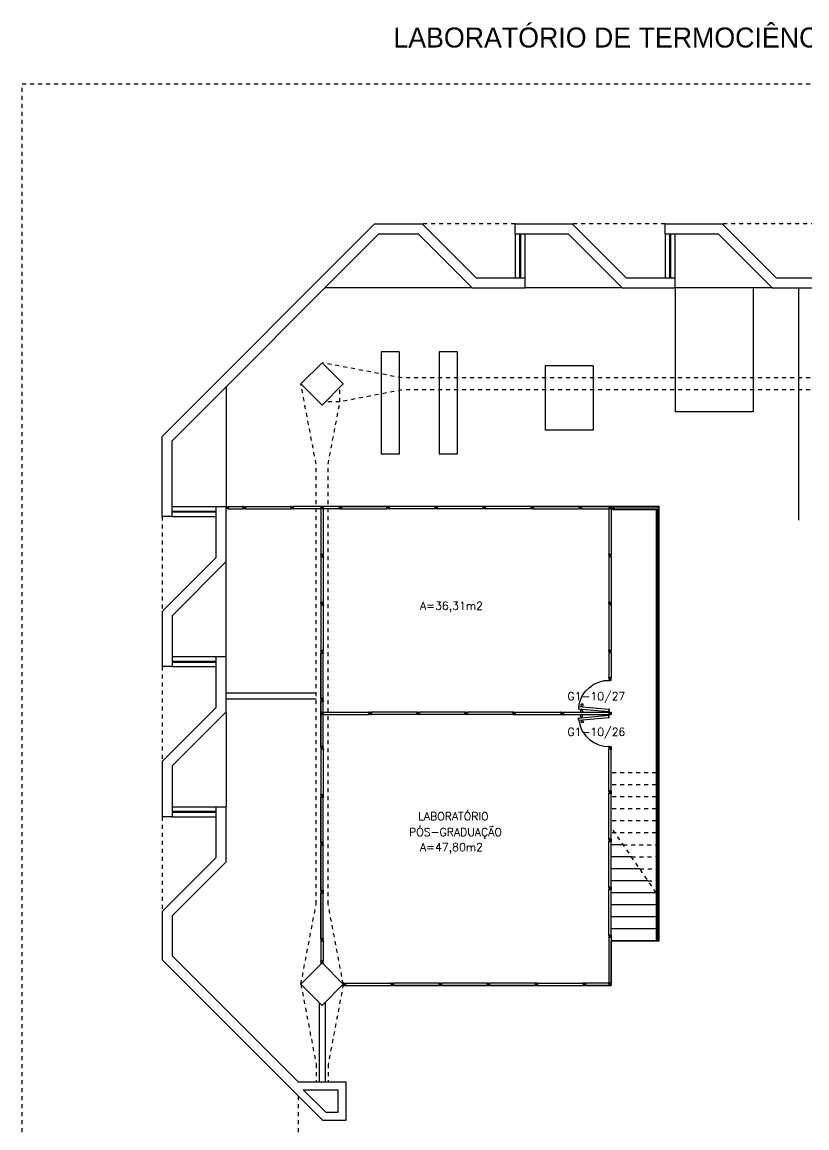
# Model space of a CAD drawing. Header units: centimetres. Extents: x -15 to 273, y 1 to 137.
# Drawn here: x 227.6 to 247.22, y 109.57 to 137.2 of the extents above; entities that cross this region are included whole.
import ezdxf

# ---------------------------------------------------------------- set-up
doc = ezdxf.new("R2010")
doc.units = ezdxf.units.CM
doc.header["$LTSCALE"] = 0.003
doc.header["$MEASUREMENT"] = 0
doc.linetypes.add('HIDDEN', pattern=[0.375, 0.25, -0.125])
doc.linetypes.add('HIDDEN2', pattern=[0.1875, 0.125, -0.0625])
doc.layers.get('0').update_dxf_attribs({"linetype": 'CONTINUOUS'})
for name, color, linetype in [('1', 1, 'CONTINUOUS'), ('ALV', 2, 'CONTINUOUS'), ('AR-PRJ-100', 1, 'HIDDEN2'), ('AREA', 2, 'CONTINUOUS'), ('DIV', 2, 'CONTINUOUS'), ('ENDEREÇO NOVO', 2, 'CONTINUOUS'), ('ESQ', 1, 'CONTINUOUS'), ('ESTRUT', 2, 'CONTINUOUS'), ('PEÇAS', 1, 'CONTINUOUS'), ('PISO1', 1, 'CONTINUOUS'), ('PL-Áreas-Depto', 2, 'CONTINUOUS'), ('PROJ', 1, 'HIDDEN'), ('PROJEÇÃO', 1, 'HIDDEN'), ('TEXTO', 2, 'CONTINUOUS'), ('USO', 2, 'CONTINUOUS')]:
    doc.layers.add(name, color=color, linetype=linetype)
doc.styles.add('UNB-100', font='simplex.shx', dxfattribs={"height": 0.2})

# ---------------------------------------------------------------- blocks, each defined once
blk = doc.blocks.new('DIV12')
for p, q in [((-0.005, 0), (0.005, 0)), ((0, -0.005), (0, 0.005)), ((0.024, 0.018), (0.028, 0.018)), ((0.024, 0.018), (0.024, 0.016)), ((0.024, 0.016), (0.028, 0.016)), ((0.028, 0.03), (0.043, 0.03)), ((0.028, 0.018), (0.028, 0.03)), ((0.028, -0.017), (0.028, 0.016)), ((0.03, 0.028), (1.169, 0.028)), ((0.03, -0.029), (0.03, 0.028)), ((0.043, 0.03), (0.043, 0.028)), ((1.157, 0.03), (1.157, 0.028)), ((1.171, 0.03), (1.157, 0.03)), ((1.169, -0.029), (1.169, 0.028)), ((1.171, 0.018), (1.171, 0.03)), ((1.176, 0.018), (1.171, 0.018)), ((1.176, 0.016), (1.171, 0.016)), ((1.171, -0.017), (1.171, 0.016)), ((1.176, 0.018), (1.176, 0.016)), ((1.195, 0), (1.205, 0)), ((1.2, -0.005), (1.2, 0.005)), ((0.024, -0.017), (0.028, -0.017)), ((0.024, -0.017), (0.024, -0.019)), ((0.024, -0.019), (0.028, -0.019)), ((0.028, -0.031), (0.028, -0.019)), ((0.028, -0.031), (0.043, -0.031)), ((0.03, -0.029), (1.169, -0.029)), ((0.043, -0.029), (0.043, -0.031)), ((1.157, -0.029), (1.157, -0.031)), ((1.171, -0.031), (1.157, -0.031)), ((1.176, -0.017), (1.171, -0.017)), ((1.176, -0.019), (1.171, -0.019)), ((1.171, -0.031), (1.171, -0.019)), ((1.176, -0.017), (1.176, -0.019))]:
    blk.add_line(p, q)
blk = doc.blocks.new('MTDIV')
for p, q in [((-0.0285, 0.0185), (-0.0285, 0.0285)), ((-0.0185, 0.0285), (-0.0285, 0.0285)), ((-0.0265, 0.0185), (-0.0285, 0.0185)), ((-0.0265, 0.0235), (-0.0265, 0.0265)), ((-0.0265, 0.0265), (-0.0185, 0.0265)), ((-0.0265, 0.0235), (0.0265, 0.0235)), ((-0.0215, 0.0235), (-0.0265, 0.0235)), ((-0.0265, 0.0185), (-0.0265, 0.0215)), ((-0.0265, 0.0215), (-0.0235, 0.0215)), ((-0.0235, 0.0215), (-0.0235, -0.0215)), ((-0.0215, 0.0235), (-0.0215, 0.0215)), ((-0.0215, 0.0215), (0.0215, 0.0215)), ((-0.0215, 0.0195), (0.0195, 0.0195)), ((-0.0215, 0.0195), (-0.0215, -0.0195)), ((-0.0185, 0.0265), (-0.0185, 0.0285)), ((-0.0049, 0), (0.0049, 0)), ((0, -0.0049), (0, 0.0049)), ((0.0115, 0.0095), (0.0115, 0.0075)), ((0.0195, 0.0095), (0.0115, 0.0095)), ((0.0215, 0.0075), (0.0115, 0.0075)), ((0.0135, 0.0075), (0.0135, 0.0055)), ((0.0215, 0.0055), (0.0135, 0.0055)), ((0.0185, 0.0265), (0.0185, 0.0285)), ((0.0185, 0.0285), (0.0285, 0.0285)), ((0.0185, 0.0265), (0.0265, 0.0265)), ((0.0195, 0.0195), (0.0195, 0.0095)), ((0.0215, 0.0235), (0.0215, 0.0075)), ((0.0215, 0.0235), (0.0265, 0.0235)), ((0.0215, 0.0055), (0.0215, -0.0055)), ((0.0235, 0.0215), (0.0235, -0.0215)), ((0.0265, 0.0215), (0.0235, 0.0215)), ((0.0265, 0.0235), (0.0265, 0.0265)), ((0.0265, 0.0185), (0.0265, 0.0215)), ((0.0265, 0.0185), (0.0285, 0.0185)), ((0.0285, 0.0185), (0.0285, 0.0285)), ((-0.0285, -0.0185), (-0.0285, -0.0285)), ((-0.0285, -0.0185), (-0.0265, -0.0185)), ((-0.0185, -0.0285), (-0.0285, -0.0285)), ((-0.0265, -0.0185), (-0.0265, -0.0215)), ((-0.0265, -0.0215), (-0.0235, -0.0215)), ((0.0265, -0.0235), (-0.0265, -0.0235)), ((-0.0265, -0.0235), (-0.0265, -0.0265)), ((-0.0215, -0.0235), (-0.0265, -0.0235)), ((-0.0185, -0.0265), (-0.0265, -0.0265)), ((-0.0215, -0.0195), (0.0195, -0.0195)), ((-0.0215, -0.0215), (0.0215, -0.0215)), ((-0.0215, -0.0215), (-0.0215, -0.0235)), ((-0.0185, -0.0265), (-0.0185, -0.0285)), ((0.0115, -0.0075), (0.0115, -0.0095)), ((0.0215, -0.0075), (0.0115, -0.0075)), ((0.0195, -0.0095), (0.0115, -0.0095)), ((0.0135, -0.0055), (0.0135, -0.0075)), ((0.0215, -0.0055), (0.0135, -0.0055)), ((0.0185, -0.0265), (0.0185, -0.0285)), ((0.0265, -0.0265), (0.0185, -0.0265)), ((0.0185, -0.0285), (0.0285, -0.0285)), ((0.0195, -0.0095), (0.0195, -0.0195)), ((0.0215, -0.0075), (0.0215, -0.0235)), ((0.0215, -0.0235), (0.0265, -0.0235)), ((0.0265, -0.0215), (0.0235, -0.0215)), ((0.0265, -0.0185), (0.0265, -0.0215)), ((0.0285, -0.0185), (0.0265, -0.0185)), ((0.0265, -0.0235), (0.0265, -0.0265)), ((0.0285, -0.0185), (0.0285, -0.0285))]:
    blk.add_line(p, q)
blk = doc.blocks.new('PLXD')
at = {"color": 1}
for p, q in [((-0.194, 0.727), (-0.233, 0.723)), ((-0.229, 0.673), (-0.233, 0.723)), ((-0.189, 0.677), (-0.229, 0.673)), ((-0.192, 0.712), (-0.194, 0.727)), ((-0.164, 0.714), (-0.192, 0.712)), ((-0.162, 0.694), (-0.19, 0.692)), ((-0.189, 0.677), (-0.19, 0.692)), ((-0.107, 0.719), (-0.079, 0.722)), ((-0.106, 0.7), (-0.077, 0.702)), ((-0.08, 0.737), (-0.041, 0.74)), ((-0.079, 0.722), (-0.08, 0.737)), ((-0.076, 0.687), (-0.077, 0.702)), ((-0.076, 0.687), (-0.036, 0.691)), ((-0.036, 0.691), (-0.041, 0.74))]:
    blk.add_line(p, q, dxfattribs=at)
at = {"color": 2}
for p, q in [((-0.172, 0.786), (-0.161, 0.787)), ((-0.172, 0.786), (-0.171, 0.772)), ((-0.169, 0.772), (-0.171, 0.772)), ((-0.17, 0.784), (-0.114, 0.789)), ((-0.17, 0.784), (-0.103, 0.028)), ((-0.159, 0.792), (-0.161, 0.792)), ((-0.161, 0.792), (-0.161, 0.787)), ((-0.159, 0.792), (-0.159, 0.787)), ((-0.159, 0.787), (-0.126, 0.79)), ((-0.124, 0.795), (-0.126, 0.795)), ((-0.124, 0.795), (-0.124, 0.79)), ((-0.124, 0.79), (-0.112, 0.791)), ((-0.114, 0.789), (-0.046, 0.033)), ((-0.112, 0.791), (-0.11, 0.777)), ((-0.105, 0.026), (-0.106, 0.04)), ((-0.104, 0.04), (-0.106, 0.04)), ((-0.105, 0.026), (-0.093, 0.027)), ((-0.103, 0.028), (-0.046, 0.033)), ((-0.092, 0.022), (-0.093, 0.027)), ((-0.09, 0.022), (-0.092, 0.022)), ((-0.091, 0.027), (-0.058, 0.03)), ((-0.09, 0.022), (-0.091, 0.027)), ((-0.057, 0.025), (-0.058, 0.03)), ((-0.055, 0.025), (-0.057, 0.025)), ((-0.056, 0.03), (-0.044, 0.031)), ((-0.055, 0.025), (-0.056, 0.03)), ((-0.045, 0.045), (-0.047, 0.045)), ((-0.044, 0.031), (-0.045, 0.045)), ((-0.008, 0), (0.006, 0)), ((0, 0.007), (0, -0.006))]:
    blk.add_line(p, q, dxfattribs=at)
for p, q in [((-0.126, 0.795), (-0.126, 0.79)), ((-0.11, 0.777), (-0.112, 0.777))]:
    blk.add_line(p, q)
at = {"color": 1}
blk.add_arc((-0.064, 0.029), 0.764, 98.125, 182.1419, dxfattribs=at)

msp = doc.modelspace()

# ---------------------------------------------------------------- linework, layer by layer
at = {"layer": '1'}
for p, q in [((234.948, 120.434), (232.698, 120.434)), ((234.948, 120.284), (232.698, 120.284)), ((235.023, 112.704), (235.023, 110.719)), ((235.173, 112.704), (235.173, 110.719))]:
    msp.add_line(p, q, dxfattribs=at)
at = {"layer": 'ALV'}
for p, q in [((236.411, 132.159), (231.098, 126.846)), ((236.411, 132.159), (237.602, 132.159)), ((238.952, 130.809), (237.602, 132.159)), ((239.923, 132.159), (241.352, 132.159)), ((239.923, 131.909), (239.923, 132.159)), ((242.702, 130.809), (241.352, 132.159)), ((243.673, 131.909), (243.673, 132.159)), ((243.673, 132.159), (245.102, 132.159)), ((246.452, 130.809), (245.102, 132.159)), ((236.515, 131.909), (231.348, 126.742)), ((236.515, 131.909), (237.498, 131.909)), ((238.848, 130.559), (237.498, 131.909)), ((239.923, 131.909), (241.248, 131.909)), ((242.598, 130.559), (241.248, 131.909)), ((243.673, 131.909), (244.998, 131.909)), ((246.348, 130.559), (244.998, 131.909)), ((238.952, 130.809), (240.173, 130.809)), ((240.173, 130.559), (240.173, 130.809)), ((242.702, 130.809), (243.923, 130.809)), ((243.923, 130.559), (243.923, 130.809)), ((246.452, 130.809), (247.673, 130.809)), ((238.848, 130.559), (240.173, 130.559)), ((242.598, 130.559), (243.923, 130.559)), ((246.348, 130.559), (247.673, 130.559)), ((231.098, 124.846), (231.098, 126.846)), ((231.348, 124.846), (231.348, 126.742)), ((232.448, 123.823), (232.448, 125.096)), ((232.448, 125.096), (232.698, 125.096)), ((232.698, 123.719), (232.698, 125.096)), ((231.348, 124.846), (231.098, 124.846)), ((231.098, 122.473), (232.448, 123.823)), ((231.348, 122.369), (232.698, 123.719)), ((231.098, 122.473), (231.098, 121.096)), ((231.348, 122.369), (231.348, 121.096)), ((232.448, 120.073), (232.448, 121.346)), ((232.448, 121.346), (232.698, 121.346)), ((232.698, 119.969), (232.698, 121.346)), ((231.348, 121.096), (231.098, 121.096)), ((231.098, 118.723), (232.448, 120.073)), ((231.348, 118.619), (232.698, 119.969)), ((231.098, 118.723), (231.098, 117.346)), ((231.348, 118.619), (231.348, 117.346)), ((232.448, 116.323), (232.448, 117.596)), ((232.448, 117.596), (232.698, 117.596)), ((232.698, 116.219), (232.698, 117.596)), ((231.348, 117.346), (231.098, 117.346)), ((231.098, 114.973), (232.448, 116.323)), ((231.348, 114.869), (232.698, 116.219)), ((231.098, 114.973), (231.098, 113.765)), ((231.348, 114.869), (231.348, 113.869)), ((231.348, 113.869), (234.498, 110.719)), ((231.098, 113.765), (235.104, 109.759)), ((234.498, 110.719), (235.698, 110.719)), ((234.498, 110.719), (235.698, 110.719)), ((235.698, 109.759), (235.698, 110.719)), ((235.698, 109.759), (235.698, 110.719)), ((234.627, 110.519), (235.498, 110.519)), ((234.627, 110.519), (235.187, 109.959)), ((234.627, 110.519), (235.498, 110.519)), ((234.627, 110.519), (235.187, 109.959)), ((235.498, 109.959), (235.498, 110.519)), ((235.498, 109.959), (235.498, 110.519)), ((235.104, 109.759), (235.698, 109.759)), ((235.104, 109.759), (235.698, 109.759)), ((235.187, 109.959), (235.498, 109.959)), ((235.187, 109.959), (235.498, 109.959))]:
    msp.add_line(p, q, dxfattribs=at)
at = {"layer": 'AR-PRJ-100', "ltscale": 2}
for points in [[(250.098, 128.69), (248.098, 128.309), (237.098, 128.309), (235.098, 128.69), (235.098, 128.69)], [(234.568, 113.159), (234.948, 115.159), (234.948, 126.159), (234.568, 128.159)], [(250.098, 127.629), (248.098, 128.009), (237.098, 128.009), (235.544, 127.714), (235.183, 127.714)], [(235.628, 113.159), (235.248, 115.159), (235.248, 126.159), (235.544, 127.714), (235.544, 128.074)]]:
    msp.add_lwpolyline(points, dxfattribs=at)
at = {"layer": 'AR-PRJ-100'}
for points in [[(234.568, 113.159), (234.948, 111.159), (234.948, 110.719)], [(235.628, 113.159), (235.248, 111.159), (235.248, 110.719)]]:
    msp.add_lwpolyline(points, dxfattribs=at)
at = {"layer": 'DIV'}
for p, q in [((232.75, 125.086), (232.755, 125.086)), ((232.75, 125.084), (232.75, 125.086)), ((232.75, 125.084), (232.755, 125.084)), ((232.75, 125.051), (232.755, 125.051)), ((232.75, 125.049), (232.75, 125.051)), ((232.75, 125.049), (232.755, 125.049)), ((232.755, 125.098), (232.769, 125.098)), ((232.755, 125.098), (232.755, 125.086)), ((232.755, 125.084), (232.755, 125.051)), ((232.755, 125.049), (232.755, 125.037)), ((232.755, 125.037), (232.769, 125.037)), ((232.757, 125.096), (233.12, 125.096)), ((232.757, 125.096), (232.757, 125.039)), ((232.757, 125.039), (233.12, 125.039)), ((232.769, 125.096), (232.769, 125.098)), ((232.769, 125.037), (232.769, 125.039)), ((233.108, 125.096), (233.108, 125.098)), ((233.122, 125.098), (233.108, 125.098)), ((233.108, 125.037), (233.108, 125.039)), ((233.122, 125.037), (233.108, 125.037)), ((233.12, 125.096), (233.12, 125.039)), ((233.122, 125.098), (233.122, 125.086)), ((233.127, 125.086), (233.122, 125.086)), ((233.122, 125.084), (233.122, 125.051)), ((233.127, 125.084), (233.122, 125.084)), ((233.127, 125.051), (233.122, 125.051)), ((233.122, 125.049), (233.122, 125.037)), ((233.127, 125.049), (233.122, 125.049)), ((233.127, 125.084), (233.127, 125.086)), ((233.127, 125.049), (233.127, 125.051)), ((234.356, 125.067), (234.345, 125.067)), ((235.103, 125.067), (235.093, 125.067)), ((235.098, 125.073), (235.098, 125.062)), ((235.556, 125.067), (235.545, 125.067)), ((235.551, 125.073), (235.551, 125.062)), ((236.745, 125.067), (236.756, 125.067)), ((241.545, 125.067), (241.556, 125.067)), ((241.551, 125.073), (241.551, 125.062)), ((241.574, 125.086), (241.579, 125.086)), ((241.574, 125.084), (241.574, 125.086)), ((241.574, 125.084), (241.579, 125.084)), ((241.574, 125.051), (241.579, 125.051)), ((241.574, 125.049), (241.574, 125.051)), ((241.574, 125.049), (241.579, 125.049)), ((241.579, 125.098), (241.593, 125.098)), ((241.579, 125.098), (241.579, 125.086)), ((241.579, 125.084), (241.579, 125.051)), ((241.579, 125.049), (241.579, 125.037)), ((241.579, 125.037), (241.593, 125.037)), ((241.581, 125.096), (242.268, 125.096)), ((241.581, 125.096), (241.581, 125.039)), ((241.581, 125.039), (242.268, 125.039)), ((241.593, 125.096), (241.593, 125.098)), ((241.593, 125.037), (241.593, 125.039)), ((235.068, 123.896), (235.068, 123.91)), ((235.068, 123.91), (235.07, 123.91)), ((235.08, 123.896), (235.068, 123.896)), ((235.127, 123.898), (235.07, 123.898)), ((235.08, 123.891), (235.08, 123.896)), ((235.08, 123.891), (235.082, 123.891)), ((235.115, 123.896), (235.082, 123.896)), ((235.082, 123.891), (235.082, 123.896)), ((235.103, 123.867), (235.093, 123.867)), ((235.098, 123.862), (235.098, 123.873)), ((235.115, 123.891), (235.115, 123.896)), ((235.115, 123.891), (235.117, 123.891)), ((235.129, 123.896), (235.117, 123.896)), ((235.117, 123.891), (235.117, 123.896)), ((235.127, 123.91), (235.129, 123.91)), ((235.129, 123.896), (235.129, 123.91)), ((242.266, 123.896), (242.266, 123.91)), ((242.266, 123.91), (242.268, 123.91)), ((242.278, 123.896), (242.266, 123.896)), ((242.325, 123.898), (242.268, 123.898)), ((242.278, 123.891), (242.278, 123.896)), ((242.278, 123.891), (242.28, 123.891)), ((242.313, 123.896), (242.28, 123.896)), ((242.28, 123.891), (242.28, 123.896)), ((242.302, 123.867), (242.291, 123.867)), ((242.297, 123.862), (242.297, 123.873)), ((242.313, 123.891), (242.313, 123.896)), ((242.313, 123.891), (242.315, 123.891)), ((242.327, 123.896), (242.315, 123.896)), ((242.315, 123.891), (242.315, 123.896)), ((242.325, 123.91), (242.327, 123.91)), ((242.327, 123.896), (242.327, 123.91)), ((242.278, 122.639), (242.266, 122.639)), ((242.266, 122.639), (242.266, 122.625)), ((242.266, 122.625), (242.268, 122.625)), ((242.325, 122.637), (242.268, 122.637)), ((242.278, 122.644), (242.28, 122.644)), ((242.278, 122.644), (242.278, 122.639)), ((242.28, 122.644), (242.28, 122.639)), ((242.313, 122.639), (242.28, 122.639)), ((242.302, 122.667), (242.291, 122.667)), ((242.297, 122.673), (242.297, 122.662)), ((242.313, 122.644), (242.315, 122.644)), ((242.313, 122.644), (242.313, 122.639)), ((242.315, 122.644), (242.315, 122.639)), ((242.327, 122.639), (242.315, 122.639)), ((242.325, 122.625), (242.327, 122.625)), ((242.327, 122.639), (242.327, 122.625)), ((242.266, 121.496), (242.266, 121.51)), ((242.266, 121.51), (242.268, 121.51)), ((242.278, 121.496), (242.266, 121.496)), ((242.266, 121.439), (242.266, 121.425)), ((242.278, 121.439), (242.266, 121.439)), ((242.266, 121.425), (242.268, 121.425)), ((242.325, 121.498), (242.268, 121.498)), ((242.268, 121.437), (242.268, 120.813)), ((242.325, 121.437), (242.268, 121.437)), ((242.278, 121.491), (242.278, 121.496)), ((242.278, 121.491), (242.28, 121.491)), ((242.278, 121.444), (242.278, 121.439)), ((242.278, 121.444), (242.28, 121.444)), ((242.313, 121.496), (242.28, 121.496)), ((242.28, 121.491), (242.28, 121.496)), ((242.28, 121.444), (242.28, 121.439)), ((242.313, 121.439), (242.28, 121.439)), ((242.302, 121.467), (242.291, 121.467)), ((242.302, 121.467), (242.291, 121.467)), ((242.302, 121.467), (242.291, 121.467)), ((242.297, 121.462), (242.297, 121.473)), ((242.297, 121.473), (242.297, 121.462)), ((242.297, 121.462), (242.297, 121.473)), ((242.313, 121.491), (242.313, 121.496)), ((242.313, 121.491), (242.315, 121.491)), ((242.313, 121.444), (242.313, 121.439)), ((242.313, 121.444), (242.315, 121.444)), ((242.327, 121.496), (242.315, 121.496)), ((242.315, 121.491), (242.315, 121.496)), ((242.315, 121.444), (242.315, 121.439)), ((242.327, 121.439), (242.315, 121.439)), ((242.325, 121.51), (242.327, 121.51)), ((242.325, 121.437), (242.325, 120.813)), ((242.325, 121.425), (242.327, 121.425)), ((242.327, 121.496), (242.327, 121.51)), ((242.327, 121.439), (242.327, 121.425)), ((242.266, 120.826), (242.268, 120.826)), ((242.266, 120.811), (242.266, 120.826)), ((242.278, 120.811), (242.266, 120.811)), ((242.325, 120.813), (242.268, 120.813)), ((242.278, 120.806), (242.278, 120.811)), ((242.278, 120.806), (242.28, 120.806)), ((242.28, 120.806), (242.28, 120.811)), ((242.313, 120.811), (242.28, 120.811)), ((242.302, 120.783), (242.291, 120.783)), ((242.297, 120.788), (242.297, 120.778)), ((242.313, 120.806), (242.313, 120.811)), ((242.313, 120.806), (242.315, 120.806)), ((242.315, 120.806), (242.315, 120.811)), ((242.327, 120.811), (242.315, 120.811)), ((242.325, 120.826), (242.327, 120.826)), ((242.327, 120.811), (242.327, 120.826)), ((235.08, 120.239), (235.068, 120.239)), ((235.068, 120.239), (235.068, 120.225)), ((235.068, 120.225), (235.07, 120.225)), ((235.127, 120.237), (235.07, 120.237)), ((235.08, 120.244), (235.082, 120.244)), ((235.08, 120.244), (235.08, 120.239)), ((235.082, 120.244), (235.082, 120.239)), ((235.115, 120.239), (235.082, 120.239)), ((235.103, 120.267), (235.093, 120.267)), ((235.098, 120.273), (235.098, 120.262)), ((235.115, 120.244), (235.117, 120.244)), ((235.115, 120.244), (235.115, 120.239)), ((235.117, 120.244), (235.117, 120.239)), ((235.129, 120.239), (235.117, 120.239)), ((235.127, 120.225), (235.129, 120.225)), ((235.129, 120.239), (235.129, 120.225)), ((236.293, 119.926), (236.303, 119.926)), ((241.093, 119.926), (241.103, 119.926)), ((241.098, 119.931), (241.098, 119.921)), ((241.122, 119.944), (241.127, 119.944)), ((241.122, 119.942), (241.122, 119.944)), ((241.122, 119.942), (241.127, 119.942)), ((241.127, 119.956), (241.141, 119.956)), ((241.127, 119.956), (241.127, 119.944)), ((241.127, 119.942), (241.127, 119.909)), ((241.129, 119.954), (242.266, 119.954)), ((241.129, 119.954), (241.129, 119.897)), ((241.141, 119.954), (241.141, 119.956)), ((242.254, 119.954), (242.254, 119.956)), ((242.268, 119.956), (242.254, 119.956)), ((242.266, 119.954), (242.266, 119.897)), ((242.268, 119.956), (242.268, 119.944)), ((242.273, 119.944), (242.268, 119.944)), ((242.268, 119.942), (242.268, 119.909)), ((242.273, 119.942), (242.268, 119.942)), ((242.273, 119.942), (242.273, 119.944)), ((242.291, 119.926), (242.302, 119.926)), ((242.297, 119.931), (242.297, 119.921)), ((241.122, 119.909), (241.127, 119.909)), ((241.122, 119.907), (241.122, 119.909)), ((241.122, 119.907), (241.127, 119.907)), ((241.127, 119.907), (241.127, 119.895)), ((241.127, 119.895), (241.141, 119.895)), ((241.129, 119.897), (242.266, 119.897)), ((241.141, 119.895), (241.141, 119.897)), ((242.254, 119.895), (242.254, 119.897)), ((242.268, 119.895), (242.254, 119.895)), ((242.273, 119.909), (242.268, 119.909)), ((242.268, 119.907), (242.268, 119.895)), ((242.273, 119.907), (242.268, 119.907)), ((242.273, 119.907), (242.273, 119.909)), ((235.068, 119.096), (235.068, 119.11)), ((235.068, 119.11), (235.07, 119.11)), ((235.08, 119.096), (235.068, 119.096)), ((235.127, 119.098), (235.07, 119.098)), ((235.08, 119.091), (235.08, 119.096)), ((235.115, 119.096), (235.082, 119.096)), ((235.082, 119.091), (235.082, 119.096)), ((235.115, 119.091), (235.115, 119.096)), ((235.129, 119.096), (235.117, 119.096)), ((235.117, 119.091), (235.117, 119.096)), ((235.127, 119.11), (235.129, 119.11)), ((235.129, 119.096), (235.129, 119.11)), ((235.08, 119.091), (235.082, 119.091)), ((235.103, 119.067), (235.093, 119.067)), ((235.098, 119.062), (235.098, 119.073)), ((235.115, 119.091), (235.117, 119.091)), ((242.266, 119.04), (242.266, 119.026)), ((242.278, 119.04), (242.266, 119.04)), ((242.266, 119.026), (242.268, 119.026)), ((242.268, 117.99), (242.268, 119.038)), ((242.325, 119.038), (242.268, 119.038)), ((242.278, 119.045), (242.278, 119.04)), ((242.278, 119.045), (242.28, 119.045)), ((242.28, 119.045), (242.28, 119.04)), ((242.313, 119.04), (242.28, 119.04)), ((242.302, 119.069), (242.291, 119.069)), ((242.297, 119.063), (242.297, 119.074)), ((242.313, 119.045), (242.313, 119.04)), ((242.313, 119.045), (242.315, 119.045)), ((242.315, 119.045), (242.315, 119.04)), ((242.327, 119.04), (242.315, 119.04)), ((242.325, 117.99), (242.325, 119.038)), ((242.325, 119.026), (242.327, 119.026)), ((242.327, 119.04), (242.327, 119.026)), ((242.266, 118.002), (242.268, 118.002)), ((242.266, 117.988), (242.266, 118.002)), ((242.325, 117.99), (242.268, 117.99)), ((242.325, 118.002), (242.327, 118.002)), ((242.327, 117.988), (242.327, 118.002)), ((235.08, 117.839), (235.068, 117.839)), ((235.068, 117.839), (235.068, 117.825)), ((235.068, 117.825), (235.07, 117.825)), ((235.127, 117.837), (235.07, 117.837)), ((235.08, 117.844), (235.082, 117.844)), ((235.08, 117.844), (235.08, 117.839)), ((235.082, 117.844), (235.082, 117.839)), ((235.115, 117.839), (235.082, 117.839)), ((235.103, 117.867), (235.093, 117.867)), ((235.098, 117.873), (235.098, 117.862)), ((235.115, 117.844), (235.117, 117.844)), ((235.115, 117.844), (235.115, 117.839)), ((235.117, 117.844), (235.117, 117.839)), ((235.129, 117.839), (235.117, 117.839)), ((235.127, 117.825), (235.129, 117.825)), ((235.129, 117.839), (235.129, 117.825)), ((242.278, 117.988), (242.266, 117.988)), ((242.266, 117.931), (242.266, 117.916)), ((242.278, 117.931), (242.266, 117.931)), ((242.266, 117.916), (242.268, 117.916)), ((242.325, 117.929), (242.268, 117.929)), ((242.278, 117.983), (242.278, 117.988)), ((242.278, 117.983), (242.28, 117.983)), ((242.278, 117.936), (242.278, 117.931)), ((242.278, 117.936), (242.28, 117.936)), ((242.28, 117.983), (242.28, 117.988)), ((242.313, 117.988), (242.28, 117.988)), ((242.28, 117.936), (242.28, 117.931)), ((242.313, 117.931), (242.28, 117.931)), ((242.302, 117.959), (242.291, 117.959)), ((242.302, 117.959), (242.291, 117.959)), ((242.297, 117.964), (242.297, 117.954)), ((242.297, 117.954), (242.297, 117.964)), ((242.313, 117.983), (242.313, 117.988)), ((242.313, 117.983), (242.315, 117.983)), ((242.313, 117.936), (242.313, 117.931)), ((242.313, 117.936), (242.315, 117.936)), ((242.315, 117.983), (242.315, 117.988)), ((242.327, 117.988), (242.315, 117.988)), ((242.315, 117.936), (242.315, 117.931)), ((242.327, 117.931), (242.315, 117.931)), ((242.325, 117.916), (242.327, 117.916)), ((242.327, 117.931), (242.327, 117.916)), ((235.068, 116.696), (235.068, 116.71)), ((235.068, 116.71), (235.07, 116.71)), ((235.08, 116.696), (235.068, 116.696)), ((235.127, 116.698), (235.07, 116.698)), ((235.08, 116.691), (235.08, 116.696)), ((235.08, 116.691), (235.082, 116.691)), ((235.115, 116.696), (235.082, 116.696)), ((235.082, 116.691), (235.082, 116.696)), ((235.103, 116.667), (235.093, 116.667)), ((235.098, 116.662), (235.098, 116.673)), ((235.115, 116.691), (235.115, 116.696)), ((235.115, 116.691), (235.117, 116.691)), ((235.129, 116.696), (235.117, 116.696)), ((235.117, 116.691), (235.117, 116.696)), ((235.127, 116.71), (235.129, 116.71)), ((235.129, 116.696), (235.129, 116.71)), ((242.278, 115.531), (242.266, 115.531)), ((242.266, 115.531), (242.266, 115.516)), ((242.266, 115.516), (242.268, 115.516)), ((242.325, 115.529), (242.268, 115.529)), ((242.278, 115.536), (242.28, 115.536)), ((242.278, 115.536), (242.278, 115.531)), ((242.28, 115.536), (242.28, 115.531)), ((242.313, 115.531), (242.28, 115.531)), ((242.302, 115.559), (242.291, 115.559)), ((242.297, 115.564), (242.297, 115.554)), ((242.313, 115.536), (242.315, 115.536)), ((242.313, 115.536), (242.313, 115.531)), ((242.315, 115.536), (242.315, 115.531)), ((242.327, 115.531), (242.315, 115.531)), ((242.325, 115.516), (242.327, 115.516)), ((242.327, 115.531), (242.327, 115.516)), ((235.08, 115.439), (235.068, 115.439)), ((235.068, 115.439), (235.068, 115.425)), ((235.068, 115.425), (235.07, 115.425)), ((235.127, 115.437), (235.07, 115.437)), ((235.08, 115.444), (235.082, 115.444)), ((235.08, 115.444), (235.08, 115.439)), ((235.082, 115.444), (235.082, 115.439)), ((235.115, 115.439), (235.082, 115.439)), ((235.103, 115.467), (235.093, 115.467)), ((235.098, 115.473), (235.098, 115.462)), ((235.115, 115.444), (235.117, 115.444)), ((235.115, 115.444), (235.115, 115.439)), ((235.117, 115.444), (235.117, 115.439)), ((235.129, 115.439), (235.117, 115.439)), ((235.127, 115.425), (235.129, 115.425)), ((235.129, 115.439), (235.129, 115.425)), ((235.068, 114.296), (235.068, 114.31)), ((235.068, 114.31), (235.07, 114.31)), ((235.08, 114.296), (235.068, 114.296)), ((235.068, 114.239), (235.068, 114.225)), ((235.08, 114.239), (235.068, 114.239)), ((235.068, 114.225), (235.07, 114.225)), ((235.127, 114.298), (235.07, 114.298)), ((235.07, 114.237), (235.07, 113.744)), ((235.127, 114.237), (235.07, 114.237)), ((235.08, 114.291), (235.08, 114.296)), ((235.08, 114.291), (235.082, 114.291)), ((235.08, 114.244), (235.08, 114.239)), ((235.08, 114.244), (235.082, 114.244)), ((235.115, 114.296), (235.082, 114.296)), ((235.082, 114.291), (235.082, 114.296)), ((235.082, 114.244), (235.082, 114.239)), ((235.115, 114.239), (235.082, 114.239)), ((235.115, 114.291), (235.115, 114.296)), ((235.115, 114.291), (235.117, 114.291)), ((235.115, 114.244), (235.115, 114.239)), ((235.115, 114.244), (235.117, 114.244)), ((235.129, 114.296), (235.117, 114.296)), ((235.117, 114.291), (235.117, 114.296)), ((235.117, 114.244), (235.117, 114.239)), ((235.129, 114.239), (235.117, 114.239)), ((235.127, 114.31), (235.129, 114.31)), ((235.127, 114.237), (235.127, 113.744)), ((235.127, 114.225), (235.129, 114.225)), ((235.129, 114.296), (235.129, 114.31)), ((235.129, 114.239), (235.129, 114.225)), ((235.068, 113.756), (235.07, 113.756)), ((235.068, 113.742), (235.068, 113.756)), ((235.08, 113.742), (235.068, 113.742)), ((235.127, 113.744), (235.07, 113.744)), ((235.08, 113.737), (235.08, 113.742)), ((235.08, 113.737), (235.082, 113.737)), ((235.082, 113.737), (235.082, 113.742)), ((235.115, 113.742), (235.082, 113.742)), ((235.115, 113.737), (235.115, 113.742)), ((235.115, 113.737), (235.117, 113.737)), ((235.117, 113.737), (235.117, 113.742)), ((235.129, 113.742), (235.117, 113.742)), ((235.127, 113.756), (235.129, 113.756)), ((235.129, 113.742), (235.129, 113.756)), ((236.847, 113.159), (236.857, 113.159)), ((241.675, 113.178), (241.68, 113.178)), ((241.675, 113.176), (241.675, 113.178)), ((241.675, 113.176), (241.68, 113.176)), ((241.675, 113.143), (241.68, 113.143)), ((241.675, 113.141), (241.675, 113.143)), ((241.675, 113.141), (241.68, 113.141)), ((241.68, 113.19), (241.695, 113.19)), ((241.68, 113.19), (241.68, 113.178)), ((241.68, 113.176), (241.68, 113.143)), ((241.68, 113.141), (241.68, 113.129)), ((241.68, 113.129), (241.695, 113.129)), ((242.266, 113.188), (241.682, 113.188)), ((241.682, 113.188), (241.682, 113.131)), ((242.266, 113.131), (241.682, 113.131)), ((241.695, 113.188), (241.695, 113.19)), ((241.695, 113.129), (241.695, 113.131)), ((242.254, 113.188), (242.254, 113.19)), ((242.268, 113.19), (242.254, 113.19)), ((242.254, 113.129), (242.254, 113.131)), ((242.268, 113.129), (242.254, 113.129)), ((242.266, 113.188), (242.266, 113.131)), ((242.268, 113.19), (242.268, 113.178)), ((242.273, 113.178), (242.268, 113.178)), ((242.268, 113.176), (242.268, 113.143)), ((242.273, 113.176), (242.268, 113.176)), ((242.273, 113.143), (242.268, 113.143)), ((242.268, 113.141), (242.268, 113.129)), ((242.273, 113.141), (242.268, 113.141)), ((242.273, 113.176), (242.273, 113.178)), ((242.273, 113.141), (242.273, 113.143))]:
    msp.add_line(p, q, dxfattribs=at)
at = {"layer": 'ESQ'}
for p, q in [((239.923, 131.909), (239.923, 130.809)), ((240.038, 130.809), (240.038, 131.909)), ((240.058, 131.909), (240.058, 130.809)), ((240.173, 130.809), (240.173, 131.909)), ((243.673, 131.909), (243.673, 130.809)), ((243.788, 130.809), (243.788, 131.909)), ((243.808, 131.909), (243.808, 130.809)), ((243.923, 130.809), (243.923, 131.909)), ((231.348, 125.096), (232.448, 125.096)), ((231.348, 124.981), (232.448, 124.981)), ((231.348, 124.961), (232.448, 124.961)), ((231.348, 124.846), (232.448, 124.846)), ((231.348, 121.346), (232.448, 121.346)), ((231.348, 121.231), (232.448, 121.231)), ((231.348, 121.211), (232.448, 121.211)), ((231.348, 121.096), (232.448, 121.096)), ((231.348, 117.596), (232.448, 117.596)), ((231.348, 117.481), (232.448, 117.481)), ((231.348, 117.461), (232.448, 117.461)), ((231.348, 117.346), (232.448, 117.346)), ((243.45, 114.246), (243.525, 114.246))]:
    msp.add_line(p, q, dxfattribs=at)
for points in [[(242.325, 125.046), (242.375, 125.046), (242.375, 125.096), (242.325, 125.096)], [(242.325, 125.021), (242.325, 125.046), (242.375, 125.046), (242.375, 125.021)]]:
    msp.add_lwpolyline(points, close=True, dxfattribs=at)
msp.add_lwpolyline([(243.525, 114.246), (243.525, 125.096), (242.375, 125.096), (242.375, 125.021), (243.45, 125.021), (243.45, 114.246)], dxfattribs=at)
msp.add_lwpolyline([(243.508, 114.286), (243.508, 125.078), (242.413, 125.078, 1), (242.413, 125.038), (243.468, 125.038), (243.468, 114.286)], format="xyb", dxfattribs=at)
msp.add_arc((243.488, 114.286), 0.02, 180, 0, dxfattribs=at)
at = {"layer": 'ESTRUT'}
for points in [[(235.098, 128.69), (234.568, 128.159), (235.098, 127.629), (235.628, 128.159)], [(235.098, 113.69), (234.568, 113.159), (235.098, 112.629), (235.628, 113.159)]]:
    msp.add_lwpolyline(points, close=True, dxfattribs=at)
at = {"layer": 'PEÇAS', "linetype": 'Continuous'}
for p, q in [((243.923, 130.559), (243.923, 127.459)), ((245.873, 130.559), (245.873, 127.459))]:
    msp.add_line(p, q, dxfattribs=at)
at = {"layer": 'PISO1'}
for p, q in [((242.624, 116.646), (242.325, 116.646)), ((242.831, 116.346), (242.325, 116.346)), ((243.037, 116.046), (242.325, 116.046)), ((243.244, 115.746), (242.325, 115.746)), ((243.45, 115.446), (242.325, 115.446)), ((243.45, 115.146), (242.325, 115.146)), ((243.45, 114.846), (242.325, 114.846)), ((243.45, 114.546), (242.325, 114.546)), ((243.45, 114.246), (242.325, 114.246))]:
    msp.add_line(p, q, dxfattribs=at)
at = {"layer": 'PL-Áreas-Depto'}
msp.add_lwpolyline([(242.214, 113.131), (242.325, 113.131), (242.325, 114.246), (243.525, 114.246), (243.525, 125.096), (235.07, 125.096), (235.07, 113.685), (235.081, 113.673), (235.098, 113.69), (235.628, 113.159), (235.608, 113.139), (235.623, 113.131)], close=True, dxfattribs=at)
at = {"layer": 'PROJ'}
for p, q in [((227.598, 135.659), (272.598, 135.659)), ((227.598, 90.659), (227.598, 135.659)), ((239.923, 132.159), (237.602, 132.159)), ((243.673, 132.159), (241.352, 132.159)), ((247.423, 132.159), (245.102, 132.159)), ((231.098, 124.846), (231.098, 122.473)), ((231.098, 121.096), (231.098, 118.723)), ((231.098, 117.346), (231.098, 114.973)), ((234.498, 110.366), (234.498, 104.594))]:
    msp.add_line(p, q, dxfattribs=at)
at = {"layer": 'PROJ', "linetype": 'Continuous'}
for p, q in [((238.848, 130.559), (235.165, 130.559)), ((242.598, 130.559), (240.173, 130.559)), ((246.348, 130.559), (243.923, 130.559)), ((247.011, 130.559), (247.011, 124.759)), ((236.573, 128.959), (236.573, 126.409)), ((237.023, 128.959), (236.573, 128.959)), ((237.023, 128.959), (237.023, 126.409)), ((238.023, 128.959), (238.023, 126.409)), ((238.473, 128.959), (238.023, 128.959)), ((238.473, 128.959), (238.473, 126.409)), ((240.673, 128.609), (240.673, 127.009)), ((241.873, 128.609), (240.673, 128.609)), ((241.873, 128.609), (241.873, 127.009)), ((232.698, 128.092), (232.698, 125.096)), ((245.873, 127.459), (243.923, 127.459)), ((241.873, 127.009), (240.673, 127.009)), ((237.023, 126.409), (236.573, 126.409)), ((238.473, 126.409), (238.023, 126.409)), ((232.698, 121.346), (232.698, 123.719)), ((232.698, 119.969), (232.698, 117.596))]:
    msp.add_line(p, q, dxfattribs=at)
at = {"layer": 'PROJEÇÃO'}
for p, q in [((243.45, 119.954), (243.45, 115.434)), ((243.45, 118.446), (242.325, 118.446)), ((243.45, 118.146), (242.325, 118.146)), ((243.45, 117.846), (242.325, 117.846)), ((243.45, 117.546), (242.325, 117.546)), ((243.45, 117.246), (242.325, 117.246)), ((243.45, 115.446), (242.325, 117.081)), ((243.45, 116.946), (242.325, 116.946)), ((242.624, 116.646), (243.45, 116.646)), ((242.831, 116.346), (243.45, 116.346)), ((243.037, 116.046), (243.45, 116.046)), ((243.244, 115.746), (243.45, 115.746))]:
    msp.add_line(p, q, dxfattribs=at)

# ---------------------------------------------------------------- block references
at = {"layer": 'DIV', "xscale": -1}
for name, p, rotation in [('MTDIV', (232.727, 125.067), 90), ('MTDIV', (232.727, 125.067), 90), ('MTDIV', (233.151, 125.067), 90), ('DIV12', (233.151, 125.067), 180), ('MTDIV', (234.351, 125.067), 90), ('DIV12', (235.098, 125.067), 90), ('DIV12', (235.551, 125.067), 180), ('MTDIV', (240.351, 125.067), 90), ('DIV12', (240.351, 125.067), 180), ('MTDIV', (241.551, 125.067), 90), ('DIV12', (242.297, 125.067), 90), ('MTDIV', (242.297, 125.067), 270), ('DIV12', (235.098, 123.867), 90), ('DIV12', (242.297, 123.867), 90), ('MTDIV', (242.297, 123.867), 270), ('DIV12', (235.098, 122.667), 90), ('DIV12', (242.297, 122.667), 90), ('MTDIV', (242.297, 121.467), 270), ('PLXD', (242.297, 119.926), 90), ('MTDIV', (242.297, 120.783), 90), ('DIV12', (235.098, 119.926), 180), ('MTDIV', (239.898, 119.926), 90), ('DIV12', (239.898, 119.926), 180), ('MTDIV', (241.098, 119.926), 90), ('MTDIV', (235.098, 119.067), 90), ('DIV12', (235.098, 119.067), 90), ('MTDIV', (235.098, 116.667), 90), ('MTDIV', (235.098, 114.267), 270), ('DIV12', (242.297, 114.359), 90), ('MTDIV', (235.098, 113.713), 270), ('DIV12', (235.652, 113.159), 180), ('MTDIV', (240.452, 113.159), 180), ('DIV12', (240.452, 113.159), 180), ('MTDIV', (241.652, 113.159), 180), ('MTDIV', (242.297, 113.159), 90)]:
    msp.add_blockref(name, p, dxfattribs=dict(at, rotation=rotation))
at = {"layer": 'DIV'}
for name, p, rotation in [('DIV12', (235.551, 125.067), 180), ('MTDIV', (236.751, 125.067), 270), ('DIV12', (237.951, 125.067), 180), ('MTDIV', (237.951, 125.067), 270), ('DIV12', (239.151, 125.067), 180), ('MTDIV', (239.151, 125.067), 270), ('MTDIV', (239.151, 125.067), 270), ('DIV12', (240.351, 125.067), 180), ('MTDIV', (240.351, 125.067), 270), ('MTDIV', (242.297, 122.667), 270), ('DIV12', (235.098, 120.267), 90), ('MTDIV', (235.098, 121.467), 180), ('DIV12', (235.098, 119.067), 90), ('MTDIV', (235.098, 120.267), 180), ('MTDIV', (235.098, 119.926), 270), ('MTDIV', (236.298, 119.926), 270), ('DIV12', (237.498, 119.926), 180), ('MTDIV', (237.498, 119.926), 270), ('DIV12', (238.698, 119.926), 180), ('MTDIV', (238.698, 119.926), 270), ('MTDIV', (238.698, 119.926), 270), ('DIV12', (239.898, 119.926), 180), ('MTDIV', (239.898, 119.926), 270), ('PLXD', (242.297, 119.926), 90), ('MTDIV', (242.297, 119.926), 270), ('MTDIV', (242.297, 119.069), 90), ('DIV12', (235.098, 116.667), 90), ('MTDIV', (235.098, 117.867), 90), ('DIV12', (242.297, 116.759), 89.99999999999999), ('MTDIV', (242.297, 117.959), 90), ('DIV12', (235.098, 115.467), 90), ('DIV12', (242.297, 115.559), 89.99999999999999), ('MTDIV', (242.297, 116.759), 90), ('DIV12', (242.297, 114.359), 89.99999999999999), ('MTDIV', (242.297, 115.559), 90), ('DIV12', (235.098, 114.267), 90), ('MTDIV', (235.098, 115.467), 90), ('MTDIV', (242.297, 114.359), 90), ('DIV12', (238.052, 113.159), 180), ('DIV12', (239.252, 113.159), 180), ('DIV12', (240.452, 113.159), 180)]:
    msp.add_blockref(name, p, dxfattribs=dict(at, rotation=rotation))
at = {"layer": 'DIV', "xscale": -1}
for p in [(235.098, 125.067), (235.551, 125.067), (235.098, 123.867), (235.098, 122.667)]:
    msp.add_blockref('MTDIV', p, dxfattribs=at)
at = {"layer": 'DIV'}
for p in [(235.652, 113.159), (236.852, 113.159), (238.052, 113.159), (239.252, 113.159)]:
    msp.add_blockref('MTDIV', p, dxfattribs=at)

# ---------------------------------------------------------------- texts
at = {"layer": 'AREA', "style": 'UNB-100'}
for s, p in [('A=36,31m2', (237.543, 122.518)), ('A=47,80m2', (237.543, 116.487))]:
    msp.add_text(s, height=0.2, dxfattribs=at).set_placement(p)
at = {"layer": 'ENDEREÇO NOVO', "style": 'UNB-100'}
msp.add_text('G1-10/27', height=0.2, rotation=360, dxfattribs=at).set_placement((241.23, 120.257))
msp.add_text('G1-10/26', height=0.2, dxfattribs=at).set_placement((241.23, 119.366))
at = {"layer": 'TEXTO', "style": 'UNB-100'}
for s, p in [('LABORATÓRIO', (237.496, 117.256)), ('PÓS-GRADUAÇÃO', (237.27, 116.862))]:
    msp.add_text(s, height=0.2, dxfattribs=at).set_placement(p)
at = {"layer": 'USO'}
msp.add_text('LABORATÓRIO DE TERMOCIÊNCIA E METROLOGIA DINÂMICA -  ENM', height=0.5, dxfattribs=at).set_placement((236.879, 136.567))

doc.saveas('drawing.dxf')
